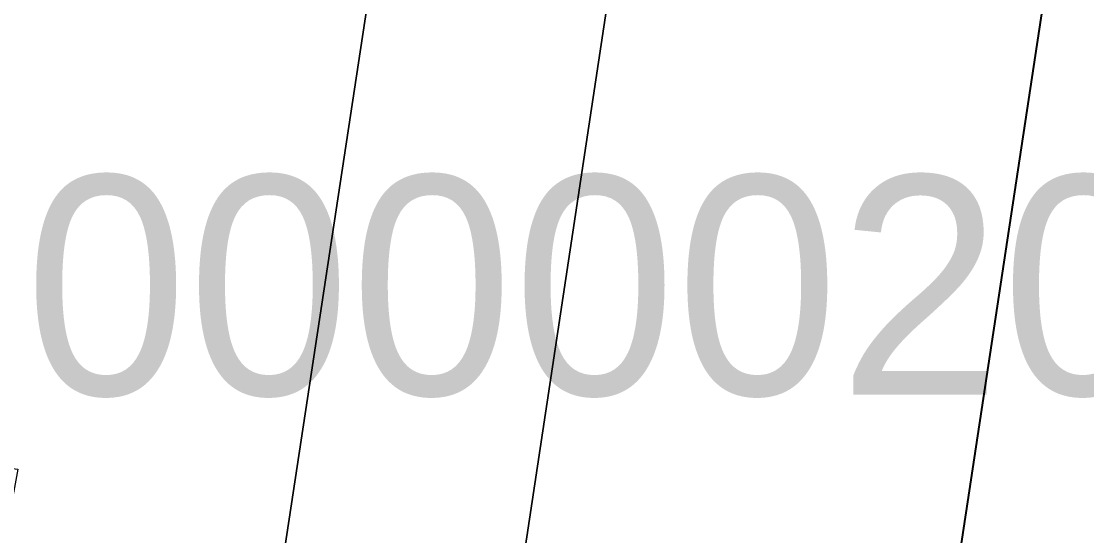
# Model space of a CAD drawing. Header units: metres. Extents: x 0 to 105485, y 0 to 425721.
# Drawn here: x 104740.44 to 104744.82, y 425157.078 to 425159.19 of the extents above; entities that cross this region are included whole.
import ezdxf
from ezdxf.enums import TextEntityAlignment as Align

# ---------------------------------------------------------------- set-up
doc = ezdxf.new("R2010")
doc.units = ezdxf.units.M
doc.header["$MEASUREMENT"] = 0
doc.layers.add('B-XX-MO-ONDERZOEK_SONDERING-T', color=90, linetype='Continuous', lineweight=18)
doc.layers.add('B-XX-VH-OPENVERHARDING-G', color=90, linetype='Continuous', lineweight=18)
doc.layers.add('GIS-WEGVAKKEN', color=2, linetype='Continuous')

msp = doc.modelspace()

# ---------------------------------------------------------------- linework, layer by layer
at = {"layer": 'B-XX-VH-OPENVERHARDING-G', "ltscale": 0.5}
for points in [[(104745.575, 425183.68), (104743.459, 425169.761), (104740.4542877986, 425150), (104741.4487757944, 425150), (104744.399, 425169.515), (104746.918, 425185.854)], [(104746.918, 425185.854), (104744.399, 425169.515), (104741.4487757944, 425150), (104744.996752809, 425150), (104747.479, 425166.38), (104749.862, 425182.103)], [(104740.289, 425162.036), (104739.713, 425157.444), (104740.425, 425157.351), (104740.133, 425155.76), (104739.796, 425155.805), (104739.213, 425152.442), (104739.301, 425152.404), (104739.378, 425152.117), (104739.396, 425151.827), (104739.357, 425151.539), (104739.262, 425151.265), (104739.143, 425151.055), (104739.086, 425150.976), (104738.996, 425150.991), (104738.9, 425150.422), (104738.551, 425150.414), (104738.4816671261, 425150), (104740.4542877986, 425150), (104743.459, 425169.761)]]:
    msp.add_lwpolyline(points, dxfattribs=at)
at = {"layer": 'GIS-WEGVAKKEN'}
msp.add_lwpolyline([(104743.2275833458, 425150), (104743.3, 425150.42), (104748.29, 425183.31), (104749.12, 425188.17), (104750.76, 425195.28), (104753.235, 425202.3458999991)], dxfattribs=at)

# ---------------------------------------------------------------- texts
at = {"layer": 'B-XX-MO-ONDERZOEK_SONDERING-T', "color": 10, "lineweight": 18}
msp.add_text('CPT000000201463', height=0.9, dxfattribs=at).set_placement((104742.597, 425158.106), align=Align.MIDDLE_CENTER)

doc.saveas('drawing.dxf')
